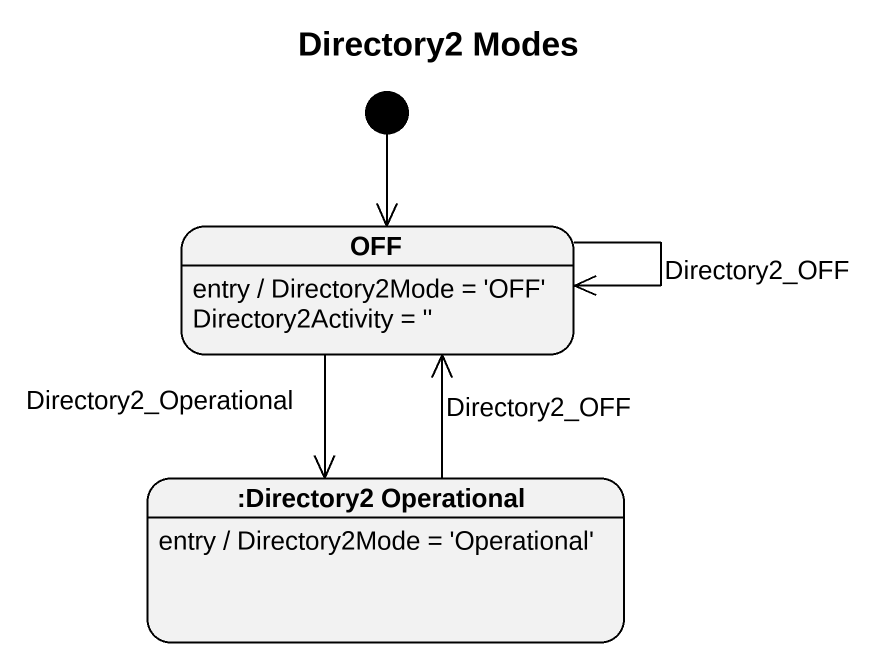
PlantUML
@startuml
title Directory2 Modes
hide empty description
state OFF
OFF : entry / Directory2Mode = 'OFF' Directory2Activity = ''
state ":Directory2 Operational" as Directory2_Operational
Directory2_Operational : entry / Directory2Mode = 'Operational'
[*] --> OFF
OFF --> OFF : Directory2_OFF
OFF --> Directory2_Operational : Directory2_Operational
Directory2_Operational -up-> OFF : Directory2_OFF
@enduml
